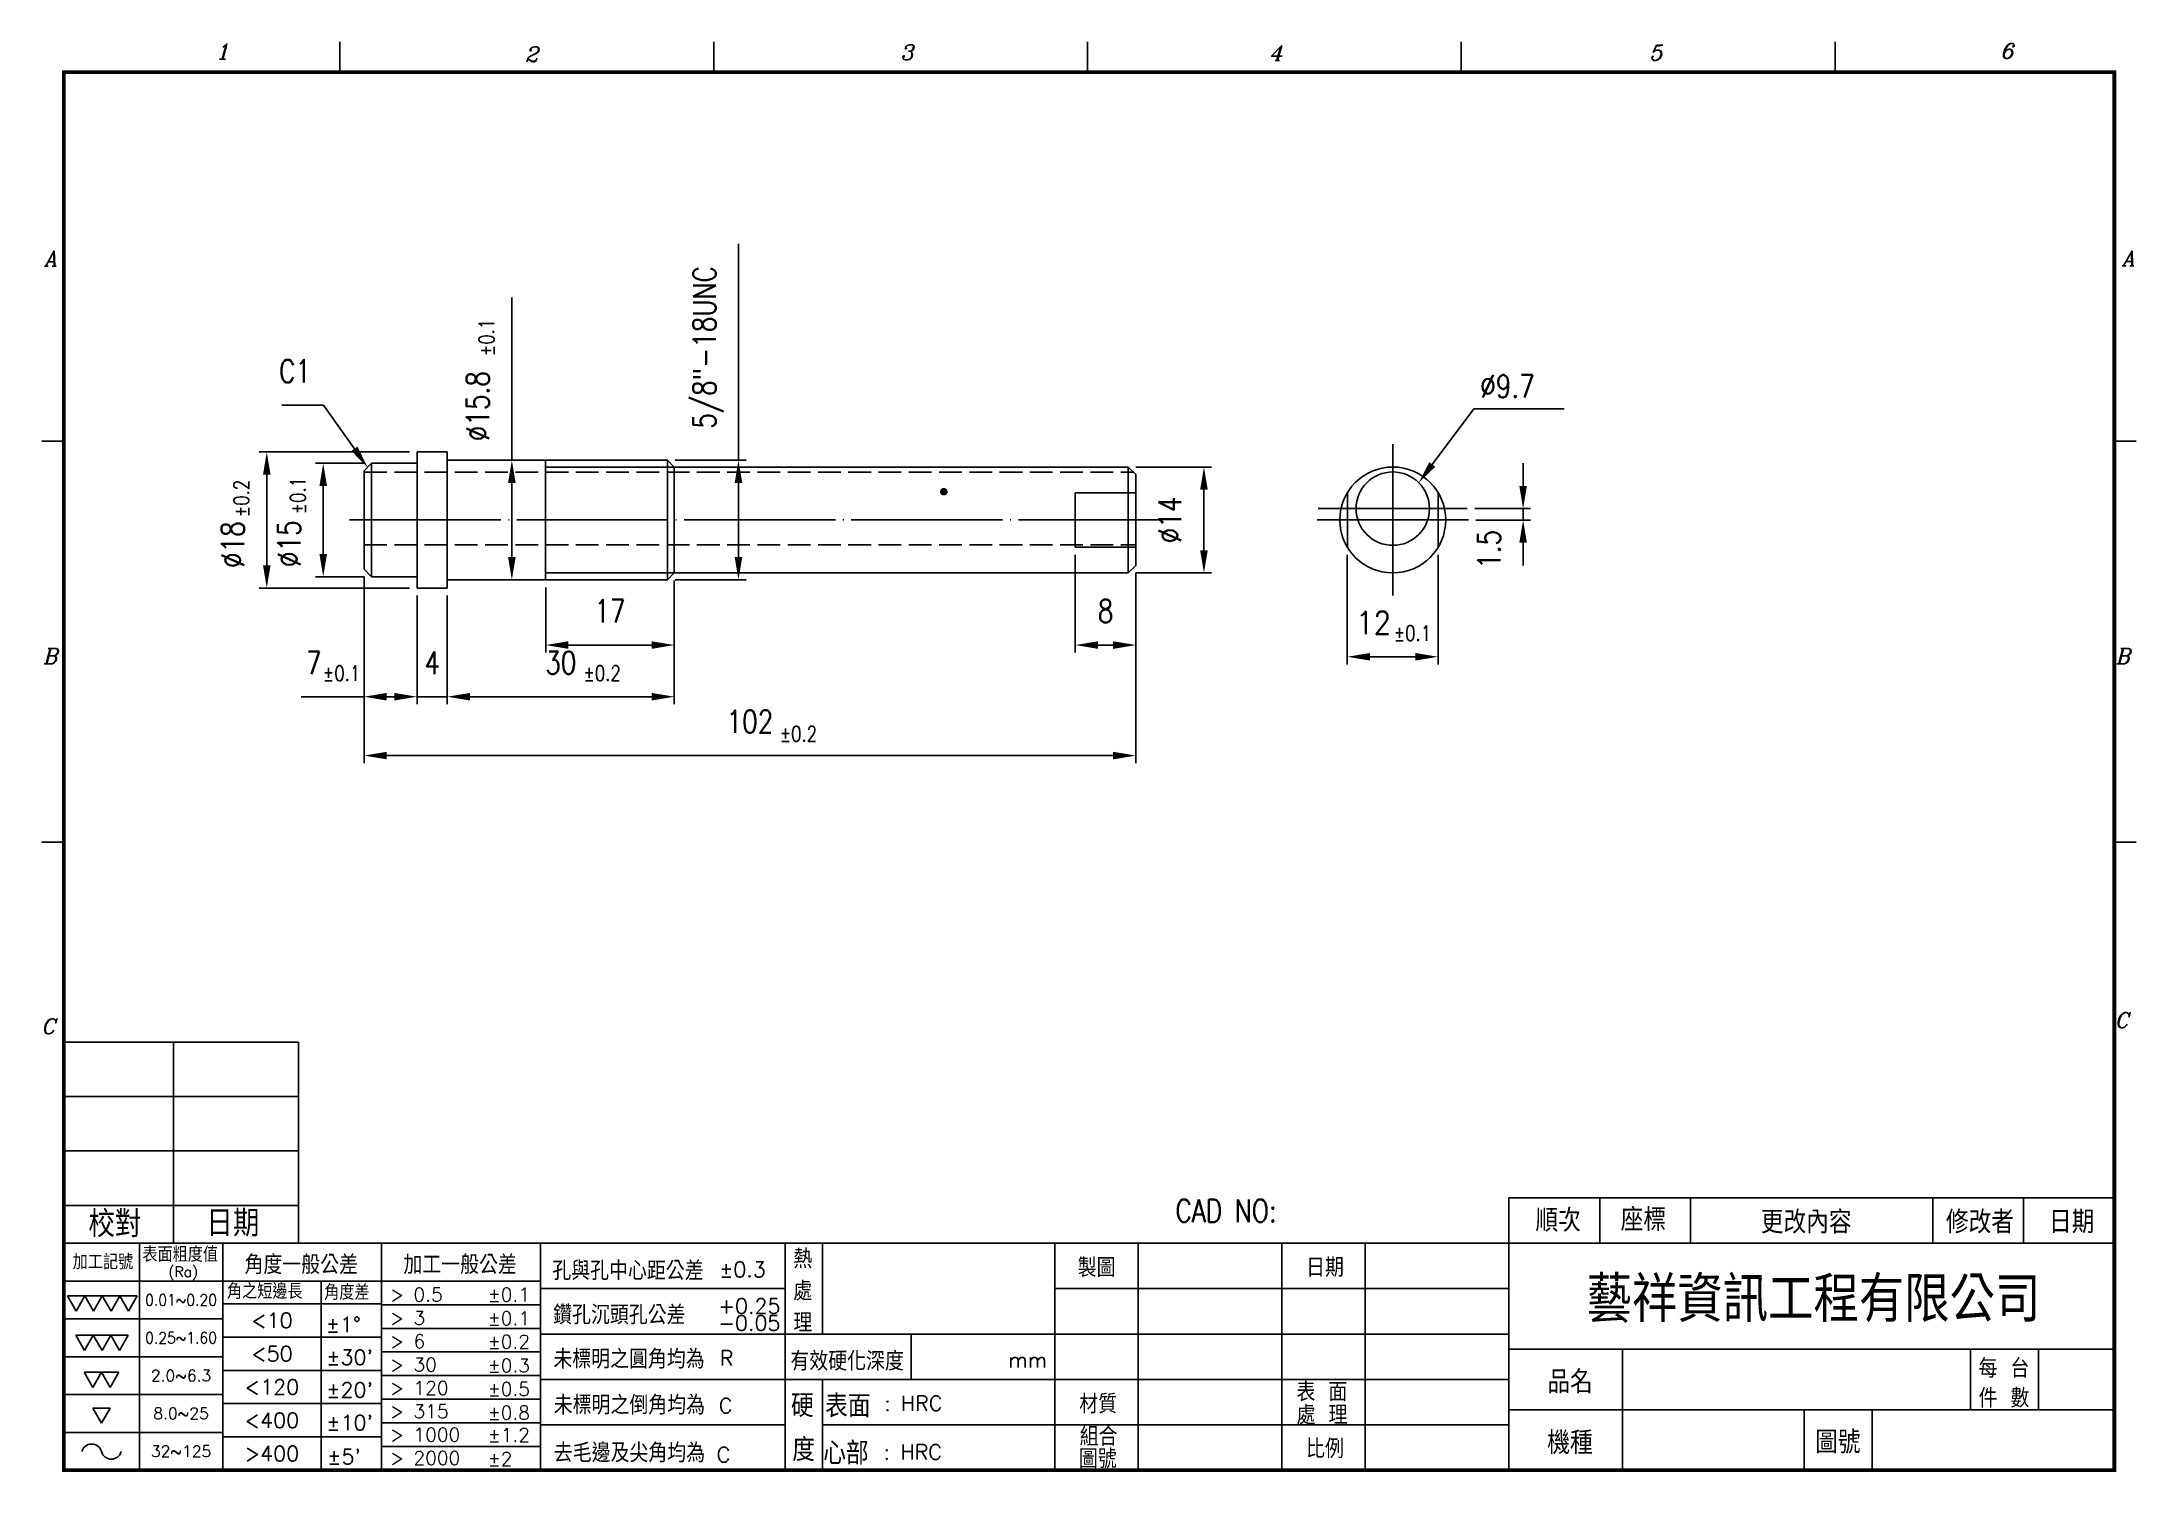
# Model space of a CAD drawing. Extents: x 1132 to 1408, y 337 to 526.
import ezdxf
from ezdxf.enums import TextEntityAlignment as Align

# ---------------------------------------------------------------- set-up
doc = ezdxf.new("R2010")
doc.units = 0
doc.header["$MEASUREMENT"] = 0
for name, pattern in [('CENTER', [22, 20, -1, 0, -1]), ('DASHED', [4, 3, -1]), ('THIN', [200000, 200000, 0])]:
    doc.linetypes.add(name, pattern=pattern)
doc.layers.get('0').update_dxf_attribs({"linetype": 'CONTINUOUS'})
doc.layers.get('DEFPOINTS').update_dxf_attribs({"linetype": 'CONTINUOUS'})
for name, color, linetype in [('13', 1, 'CONTINUOUS'), ('BORDER', 7, 'CONTINUOUS'), ('DIM', 2, 'CONTINUOUS'), ('SHEET', 7, 'CONTINUOUS'), ('TEXT', 4, 'CONTINUOUS')]:
    doc.layers.add(name, color=color, linetype=linetype)
doc.styles.add('CH', font='ROMANC.shx', dxfattribs={"oblique": 15, "bigfont": 'chineset.shx'})
doc.styles.add('CHINA', font='romans.shx', dxfattribs={"width": 0.9, "bigfont": 'chineset.shx'})
doc.styles.get("Standard").update_dxf_attribs({"font": 'SIMPLEX.shx', "width": 0.8, "bigfont": 'chineset.shx'})
doc.dimstyles.get("Standard").update_dxf_attribs({"dimtxt": 0.18, "dimasz": 0.18, "dimexe": 0.18, "dimexo": 0.0625, "dimgap": 0.09, "dimtad": 0, "dimtih": 1, "dimtoh": 1, "dimdec": 4, "dimzin": 0, "dimtxsty": 'STANDARD', "dimcen": 0.09, "dimazin": 3, "dimtfac": 1, "dimtdec": 4, "dimtofl": 0, "dimtmove": 0, "dimatfit": 3, "dimtolj": 1, "dimtzin": 0})

# ---------------------------------------------------------------- blocks, each defined once
blk = doc.blocks.new('*D0')
at = {"color": 0, "linetype": 'BYBLOCK'}
for p, q in [((1174.11, 470.35), (1167.71, 470.35)), ((1168.71, 458.35), (1168.71, 467.35)), ((1174.11, 455.35), (1167.71, 455.35))]:
    blk.add_line(p, q, dxfattribs=at)
for points in [[(1168.21, 467.35), (1169.21, 467.35), (1168.71, 470.35)], [(1168.21, 458.35), (1169.21, 458.35), (1168.71, 455.35)]]:
    blk.add_solid(points, dxfattribs=at)
at = {"layer": 'DEFPOINTS', "color": 0, "linetype": 'BYBLOCK'}
for p in [(1168.71, 470.35), (1175.11, 470.35), (1175.11, 455.35)]:
    blk.add_point(p, dxfattribs=at)
at = {"color": 0, "linetype": 'BYBLOCK', "width": 0.8}
blk.add_text('%%C15', height=3, rotation=90, dxfattribs=at).set_placement((1165.71, 459.71), align=Align.CENTER)
blk = doc.blocks.new('*D1')
at = {"color": 0, "linetype": 'BYBLOCK'}
for p, q in [((1180.11, 471.85), (1160.25, 471.85)), ((1161.25, 468.85), (1161.25, 456.85)), ((1180.11, 453.85), (1160.25, 453.85))]:
    blk.add_line(p, q, dxfattribs=at)
for points in [[(1160.75, 468.85), (1161.75, 468.85), (1161.25, 471.85)], [(1160.75, 456.85), (1161.75, 456.85), (1161.25, 453.85)]]:
    blk.add_solid(points, dxfattribs=at)
at = {"layer": 'DEFPOINTS', "color": 0, "linetype": 'BYBLOCK'}
for p in [(1181.11, 471.85), (1161.25, 453.85), (1181.11, 453.85)]:
    blk.add_point(p, dxfattribs=at)
at = {"color": 0, "linetype": 'BYBLOCK', "width": 0.8}
blk.add_text('%%c18', height=3, rotation=90, dxfattribs=at).set_placement((1158.25, 459.59), align=Align.CENTER)
blk = doc.blocks.new('SI-TOL')
at = {"width": 0.8}
blk.add_attdef('TOLPM', (0.03, -0.01), '', height=2.5, dxfattribs=at)
blk = doc.blocks.new('*D3')
at = {"color": 0, "linetype": 'BYBLOCK'}
for p, q in [((1193.93, 470.75), (1194.64, 470.75)), ((1193.64, 457.95), (1193.64, 467.75)), ((1193.93, 454.95), (1194.64, 454.95))]:
    blk.add_line(p, q, dxfattribs=at)
for points in [[(1193.14, 467.75), (1194.14, 467.75), (1193.64, 470.75)], [(1193.14, 457.95), (1194.14, 457.95), (1193.64, 454.95)]]:
    blk.add_solid(points, dxfattribs=at)
at = {"layer": 'DEFPOINTS', "color": 0, "linetype": 'BYBLOCK'}
for p in [(1192.93, 470.75), (1193.64, 470.75), (1192.93, 454.95)]:
    blk.add_point(p, dxfattribs=at)
at = {"color": 0, "linetype": 'BYBLOCK', "width": 0.8}
blk.add_text('%%c15.8', height=3, rotation=90, dxfattribs=at).set_placement((1190.64, 477.89), align=Align.CENTER)
blk = doc.blocks.new('*D4')
at = {"color": 0, "linetype": 'BYBLOCK'}
for p, q in [((1215.21, 470.75), (1224.59, 470.75)), ((1223.59, 467.75), (1223.59, 457.95)), ((1215.21, 454.95), (1224.59, 454.95))]:
    blk.add_line(p, q, dxfattribs=at)
for points in [[(1223.09, 467.75), (1224.09, 467.75), (1223.59, 470.75)], [(1223.09, 457.95), (1224.09, 457.95), (1223.59, 454.95)]]:
    blk.add_solid(points, dxfattribs=at)
at = {"layer": 'DEFPOINTS', "color": 0, "linetype": 'BYBLOCK'}
for p in [(1214.21, 470.75), (1214.21, 454.95), (1223.59, 454.95)]:
    blk.add_point(p, dxfattribs=at)
at = {"color": 0, "linetype": 'BYBLOCK', "width": 0.8}
blk.add_text('5/8"-18UNC', height=3, rotation=90, dxfattribs=at).set_placement((1220.59, 485.67), align=Align.CENTER)
blk = doc.blocks.new('*D5')
at = {"color": 0, "linetype": 'BYBLOCK'}
for p, q in [((1174.11, 455.35), (1174.11, 438.49)), ((1181.11, 452.85), (1181.11, 438.49)), ((1177.11, 439.49), (1178.11, 439.49))]:
    blk.add_line(p, q, dxfattribs=at)
for points in [[(1177.11, 439.99), (1177.11, 438.99), (1174.11, 439.49)], [(1178.11, 439.99), (1178.11, 438.99), (1181.11, 439.49)]]:
    blk.add_solid(points, dxfattribs=at)
at = {"layer": 'DEFPOINTS', "color": 0, "linetype": 'BYBLOCK'}
for p in [(1174.11, 456.35), (1181.11, 453.85), (1181.11, 439.49)]:
    blk.add_point(p, dxfattribs=at)
at = {"color": 0, "linetype": 'BYBLOCK', "width": 0.8}
blk.add_text('7', height=3, dxfattribs=at).set_placement((1167.47, 442.49), align=Align.CENTER)
blk = doc.blocks.new('*D6')
at = {"color": 0, "linetype": 'BYBLOCK'}
for p, q in [((1181.11, 452.85), (1181.11, 438.49)), ((1185.11, 452.85), (1185.11, 438.49)), ((1178.11, 439.49), (1175.11, 439.49)), ((1181.11, 439.49), (1185.11, 439.49)), ((1188.11, 439.49), (1191.11, 439.49))]:
    blk.add_line(p, q, dxfattribs=at)
for points in [[(1178.11, 439.99), (1178.11, 438.99), (1181.11, 439.49)], [(1188.11, 439.99), (1188.11, 438.99), (1185.11, 439.49)]]:
    blk.add_solid(points, dxfattribs=at)
at = {"layer": 'DEFPOINTS', "color": 0, "linetype": 'BYBLOCK'}
for p in [(1181.11, 453.85), (1185.11, 453.85), (1185.11, 439.49)]:
    blk.add_point(p, dxfattribs=at)
at = {"color": 0, "linetype": 'BYBLOCK', "width": 0.8}
blk.add_text('4', height=3, dxfattribs=at).set_placement((1183.11, 442.49), align=Align.CENTER)
blk = doc.blocks.new('*D7')
at = {"color": 0, "linetype": 'BYBLOCK'}
for p, q in [((1215.11, 454.85), (1215.11, 438.49)), ((1185.11, 452.85), (1185.11, 438.49)), ((1188.11, 439.49), (1212.11, 439.49))]:
    blk.add_line(p, q, dxfattribs=at)
for points in [[(1188.11, 439.99), (1188.11, 438.99), (1185.11, 439.49)], [(1212.11, 439.99), (1212.11, 438.99), (1215.11, 439.49)]]:
    blk.add_solid(points, dxfattribs=at)
at = {"layer": 'DEFPOINTS', "color": 0, "linetype": 'BYBLOCK'}
for p in [(1215.11, 455.85), (1185.11, 453.85), (1215.11, 439.49)]:
    blk.add_point(p, dxfattribs=at)
at = {"color": 0, "linetype": 'BYBLOCK', "width": 0.8}
blk.add_text('30', height=3, dxfattribs=at).set_placement((1200.11, 442.49), align=Align.CENTER)
blk = doc.blocks.new('*D8')
at = {"color": 0, "linetype": 'BYBLOCK'}
for p, q in [((1198.11, 453.95), (1198.11, 445.32)), ((1215.11, 454.85), (1215.11, 445.32)), ((1201.11, 446.32), (1212.11, 446.32))]:
    blk.add_line(p, q, dxfattribs=at)
for points in [[(1201.11, 446.82), (1201.11, 445.82), (1198.11, 446.32)], [(1212.11, 446.82), (1212.11, 445.82), (1215.11, 446.32)]]:
    blk.add_solid(points, dxfattribs=at)
at = {"layer": 'DEFPOINTS', "color": 0, "linetype": 'BYBLOCK'}
for p in [(1198.11, 454.95), (1215.11, 455.85), (1215.11, 446.32)]:
    blk.add_point(p, dxfattribs=at)
at = {"color": 0, "linetype": 'BYBLOCK', "width": 0.8}
blk.add_text('17', height=3, dxfattribs=at).set_placement((1206.61, 449.32), align=Align.CENTER)
blk = doc.blocks.new('*D9')
at = {"color": 0, "linetype": 'BYBLOCK'}
for p, q in [((1174.11, 455.35), (1174.11, 430.71)), ((1276.11, 455.85), (1276.11, 430.71)), ((1177.11, 431.71), (1273.11, 431.71))]:
    blk.add_line(p, q, dxfattribs=at)
for points in [[(1177.11, 432.21), (1177.11, 431.21), (1174.11, 431.71)], [(1273.11, 432.21), (1273.11, 431.21), (1276.11, 431.71)]]:
    blk.add_solid(points, dxfattribs=at)
at = {"layer": 'DEFPOINTS', "color": 0, "linetype": 'BYBLOCK'}
for p in [(1276.11, 456.85), (1174.11, 456.35), (1276.11, 431.71)]:
    blk.add_point(p, dxfattribs=at)
at = {"color": 0, "linetype": 'BYBLOCK', "width": 0.8}
blk.add_text('102', height=3, dxfattribs=at).set_placement((1225.11, 434.71), align=Align.CENTER)
blk = doc.blocks.new('*D10')
at = {"color": 0, "linetype": 'BYBLOCK'}
for p, q in [((1268.11, 458.25), (1268.11, 445.32)), ((1276.11, 455.85), (1276.11, 445.32)), ((1273.11, 446.32), (1271.11, 446.32))]:
    blk.add_line(p, q, dxfattribs=at)
for points in [[(1271.11, 446.82), (1271.11, 445.82), (1268.11, 446.32)], [(1273.11, 446.82), (1273.11, 445.82), (1276.11, 446.32)]]:
    blk.add_solid(points, dxfattribs=at)
at = {"layer": 'DEFPOINTS', "color": 0, "linetype": 'BYBLOCK'}
for p in [(1268.11, 459.25), (1276.11, 456.85), (1268.11, 446.32)]:
    blk.add_point(p, dxfattribs=at)
at = {"color": 0, "linetype": 'BYBLOCK', "width": 0.8}
blk.add_text('8', height=3, dxfattribs=at).set_placement((1272.11, 449.32), align=Align.CENTER)
blk = doc.blocks.new('*D11')
at = {"color": 0, "linetype": 'BYBLOCK'}
for p, q in [((1276.11, 469.85), (1286.11, 469.85)), ((1285.11, 466.85), (1285.11, 458.85)), ((1276.11, 455.85), (1286.11, 455.85))]:
    blk.add_line(p, q, dxfattribs=at)
for points in [[(1284.61, 466.85), (1285.61, 466.85), (1285.11, 469.85)], [(1284.61, 458.85), (1285.61, 458.85), (1285.11, 455.85)]]:
    blk.add_solid(points, dxfattribs=at)
at = {"layer": 'DEFPOINTS', "color": 0, "linetype": 'BYBLOCK'}
for p in [(1275.11, 469.85), (1275.11, 455.85), (1285.11, 455.85)]:
    blk.add_point(p, dxfattribs=at)
at = {"color": 0, "linetype": 'BYBLOCK', "width": 0.8}
blk.add_text('%%C14', height=3, rotation=90, dxfattribs=at).set_placement((1282.11, 462.85), align=Align.CENTER)
blk = doc.blocks.new('*D12')
at = {"color": 0, "linetype": 'BYBLOCK'}
for p, q in [((1327.29, 467.35), (1327.29, 470.35)), ((1320.9, 464.35), (1328.29, 464.35)), ((1321.06, 462.85), (1328.29, 462.85)), ((1327.29, 462.85), (1327.29, 464.35)), ((1327.29, 459.85), (1327.29, 456.85))]:
    blk.add_line(p, q, dxfattribs=at)
for points in [[(1326.79, 467.35), (1327.79, 467.35), (1327.29, 464.35)], [(1326.79, 459.85), (1327.79, 459.85), (1327.29, 462.85)]]:
    blk.add_solid(points, dxfattribs=at)
at = {"layer": 'DEFPOINTS', "color": 0, "linetype": 'BYBLOCK'}
for p in [(1319.9, 464.35), (1320.06, 462.85), (1327.29, 464.35)]:
    blk.add_point(p, dxfattribs=at)
at = {"color": 0, "linetype": 'BYBLOCK', "width": 0.8}
blk.add_text('1.5', height=3, rotation=90, dxfattribs=at).set_placement((1324.29, 458.97), align=Align.CENTER)
blk = doc.blocks.new('*D13')
at = {"color": 0, "linetype": 'BYBLOCK'}
for p, q in [((1304.06, 458.25), (1304.06, 443.77)), ((1316.06, 458.25), (1316.06, 443.77)), ((1307.06, 444.77), (1313.06, 444.77))]:
    blk.add_line(p, q, dxfattribs=at)
for points in [[(1307.06, 445.27), (1307.06, 444.27), (1304.06, 444.77)], [(1313.06, 445.27), (1313.06, 444.27), (1316.06, 444.77)]]:
    blk.add_solid(points, dxfattribs=at)
at = {"layer": 'DEFPOINTS', "color": 0, "linetype": 'BYBLOCK'}
for p in [(1304.06, 459.25), (1316.06, 459.25), (1316.06, 444.77)]:
    blk.add_point(p, dxfattribs=at)
at = {"color": 0, "linetype": 'BYBLOCK', "style": 'CHINA', "width": 0.9}
blk.add_text('12', height=3, dxfattribs=at).set_placement((1307.53, 447.77), align=Align.CENTER)
blk = doc.blocks.new('PARTREF')
at = {"const_width": 0.5}
blk.add_lwpolyline([(-0.25, 0, 1), (0.25, 0, 1)], format="xyb", close=True, dxfattribs=at)
at = {"color": 2, "flags": 1}
for tag, p in [('TAG5', (-16.09, -4.95)), ('TAG10', (-5.65, -5)), ('TAG15', (5.59, -4.74)), ('TAG4', (-16.09, -8.95)), ('TAG9', (-5.65, -9)), ('TAG14', (5.59, -8.74)), ('TAG3', (-16.09, -12.95)), ('TAG8', (-5.65, -13)), ('TAG13', (5.59, -12.74)), ('TAG2', (-16.09, -16.95)), ('TAG7', (-5.65, -17)), ('TAG12', (5.59, -16.74)), ('TAG1', (-16.09, -20.95)), ('TAG6', (-5.65, -21)), ('TAG11', (5.59, -20.74))]:
    blk.add_attdef(tag, p, '', height=2.5, dxfattribs=at)
blk = doc.blocks.new('NA4')
at = {"layer": 'SHEET'}
for p, q in [((-99, 78.4), (-99, 74.4)), ((-49.6, 78.4), (-49.6, 74.4)), ((-0.2, 78.4), (-0.2, 74.4)), ((49.2, 78.4), (49.2, 74.4)), ((98.6, 78.4), (98.6, 74.4)), ((-138.4, 25.6), (-135.5, 25.6)), ((138.39, 25.6), (135.5, 25.6)), ((-138.4, -27.4), (-135.5, -27.4)), ((138.39, -27.4), (135.5, -27.4)), ((-135.5, -53.8), (-104.49, -53.8)), ((-120.99, -80.4), (-120.99, -53.8)), ((-104.49, -80.4), (-104.49, -53.8)), ((-135.5, -61), (-104.49, -61)), ((-135.5, -68.2), (-104.49, -68.2)), ((55.5, -74.4), (135.5, -74.4)), ((55.5, -110.4), (55.5, -74.4)), ((67.5, -80.4), (67.5, -74.4)), ((79.5, -80.4), (79.5, -74.4)), ((111.5, -80.4), (111.5, -74.4)), ((123.5, -80.4), (123.5, -74.4)), ((-104.49, -75.4), (-135.5, -75.4)), ((-135.5, -80.4), (55.5, -80.4)), ((-125.5, -80.4), (-125.5, -110.4)), ((-114.5, -80.4), (-114.5, -110.4)), ((-93.5, -80.4), (-93.5, -110.4)), ((-72.5, -80.4), (-72.5, -110.4)), ((-40.16, -80.4), (-40.16, -110.4)), ((-35.22, -80.4), (-35.22, -92.4)), ((-4.5, -80.4), (-4.5, -110.4)), ((6.5, -80.4), (6.5, -110.4)), ((25.5, -80.4), (25.5, -110.4)), ((36.5, -80.4), (36.5, -110.4)), ((55.5, -80.4), (135.5, -80.4)), ((-135.5, -85.4), (-72.5, -85.4)), ((-101.5, -85.4), (-101.5, -110.4)), ((-128.1, -87.37), (-135.03, -87.37)), ((-133.88, -89.37), (-135.03, -87.37)), ((-133.88, -89.37), (-132.72, -87.37)), ((-131.57, -89.37), (-132.72, -87.37)), ((-131.57, -89.37), (-130.41, -87.37)), ((-129.26, -89.37), (-130.41, -87.37)), ((-129.26, -89.37), (-128.1, -87.37)), ((-126.94, -89.37), (-128.1, -87.37)), ((-125.79, -87.37), (-128.1, -87.37)), ((-126.94, -89.37), (-125.79, -87.37)), ((-114.5, -88.4), (-93.5, -88.4)), ((-93.5, -88.52), (-72.5, -88.52)), ((-72.5, -86.4), (-40.16, -86.4)), ((-4.5, -86.4), (55.5, -86.4)), ((-135.5, -90.4), (-114.5, -90.4)), ((-126.98, -92.56), (-133.91, -92.56)), ((-132.75, -94.56), (-133.91, -92.56)), ((-132.75, -94.56), (-131.6, -92.56)), ((-130.44, -94.56), (-131.6, -92.56)), ((-130.44, -94.56), (-129.29, -92.56)), ((-128.13, -94.56), (-129.29, -92.56)), ((-128.13, -94.56), (-126.98, -92.56)), ((-114.5, -92.8), (-93.5, -92.8)), ((-93.5, -91.65), (-72.5, -91.65)), ((-72.5, -92.4), (-29.27, -92.4)), ((-29.27, -92.4), (9.5, -92.4)), ((-23.52, -92.4), (-23.52, -98.4)), ((9.5, -92.4), (55.5, -92.4)), ((-135.5, -95.4), (-114.5, -95.4)), ((-93.5, -94.77), (-72.5, -94.77)), ((55.5, -94.4), (135.5, -94.4)), ((70.5, -110.4), (70.5, -94.4)), ((116.5, -102.4), (116.5, -94.4)), ((125.5, -102.4), (125.5, -94.4)), ((-128.21, -97.46), (-132.83, -97.46)), ((-131.68, -99.46), (-132.83, -97.46)), ((-131.68, -99.46), (-130.52, -97.46)), ((-129.37, -99.46), (-130.52, -97.46)), ((-129.37, -99.46), (-128.21, -97.46)), ((-114.5, -97.2), (-93.5, -97.2)), ((-93.5, -97.9), (-72.5, -97.9)), ((-72.5, -98.4), (-29.27, -98.4)), ((-35.22, -98.4), (-35.22, -110.4)), ((-29.27, -98.4), (9.5, -98.4)), ((9.5, -98.4), (55.5, -98.4)), ((-135.5, -100.4), (-114.5, -100.4)), ((-129.37, -102.19), (-131.68, -102.19)), ((-130.52, -104.19), (-131.68, -102.19)), ((-130.52, -104.19), (-129.37, -102.19)), ((-114.5, -101.6), (-93.5, -101.6)), ((-93.5, -101.03), (-72.5, -101.03)), ((55.5, -102.4), (135.5, -102.4)), ((94.5, -110.4), (94.5, -102.4)), ((103.5, -110.4), (103.5, -102.4)), ((-93.5, -104.15), (-72.5, -104.15)), ((-72.5, -104.4), (-40.16, -104.4)), ((-35.22, -104.4), (9.5, -104.4)), ((9.5, -104.4), (55.5, -104.4)), ((-135.5, -105.4), (-114.5, -105.4)), ((-114.5, -106), (-93.5, -106)), ((-93.5, -107.28), (-72.5, -107.28))]:
    blk.add_line(p, q, dxfattribs=at)
at = {"layer": 'SHEET', "const_width": 0.5}
blk.add_lwpolyline([(135.5, 74.4), (-135.5, 74.4), (-135.5, -110.4), (135.5, -110.4)], close=True, dxfattribs=at)
at = {"layer": 'SHEET'}
for centre, radius, start, end in [((-131.82, -108.29), 1.35, 14.8621, 165.1365), ((-129.22, -107.6), 1.34, 194.8621, 345.1365)]:
    blk.add_arc(centre, radius, start, end, dxfattribs=at)
at = {"layer": 'SHEET', "style": 'CH', "oblique": 15}
for s, p in [('1', (-115.42, 76.1)), ('2', (-74.56, 75.76)), ('3', (-24.96, 76.01)), ('4', (23.81, 75.93)), ('5', (74.02, 75.96)), ('6', (120.44, 76.19)), ('A', (-138.15, 48.76)), ('A', (136.45, 48.8)), ('B', (-138.26, -3.79)), ('B', (135.66, -3.79)), ('C', (-138.49, -52.73)), ('C', (135.54, -51.92))]:
    blk.add_text(s, height=2, dxfattribs=at).set_placement(p)
at = {"layer": 'SHEET', "style": 'CHINA'}
for s, height, p in [('校對', 3.5, (-132.25, -79.6)), ('日期', 3.5, (-116.65, -79.51)), ('%%P1%%D', 2, (-100.87, -92.15))]:
    blk.add_text(s, height=height, dxfattribs=at).set_placement(p)
at = {"layer": 'SHEET', "linetype": 'CONTINUOUS'}
for s, p in [('順次', (59, -78.87)), ('座標', (70.25, -78.78))]:
    blk.add_text(s, height=3, dxfattribs=at).set_placement(p)
at = {"layer": 'SHEET'}
for s, height, p in [('更改內容', 3, (94.78, -77.45)), ('修改者', 3, (117.74, -77.45)), ('日期', 3, (129.87, -77.45)), ('加工記號', 2, (-130.33, -82.76)), ('角度一般公差', 2.5, (-104.12, -83.1)), ('加工一般公差', 2.5, (-83.12, -83.1)), ('孔與孔中心距公差', 2.5, (-60.94, -83.89)), ('%%P0.3', 2, (-45.81, -83.87)), ('熱', 2.5, (-37.83, -82.34)), ('製圖', 2.5, (1, -83.49)), ('日期', 2.5, (31.18, -83.49)), ('處', 2.5, (-37.83, -86.59)), ('藝祥資訊工程有限公司', 6, (95.74, -87.54)), ('鑽孔沉頭孔公差', 2.5, (-62.08, -89.73)), ('+0.25', 2, (-44.9, -88.7)), ('-0.05', 2, (-44.91, -90.94)), ('理', 2.5, (-37.83, -90.84)), ('未標明之圓角均為', 2.5, (-60.8, -95.58)), ('R', 2, (-47.9, -95.58)), ('有效硬化深度', 2.5, (-31.97, -95.86)), ('mm', 2, (-8.1, -95.83)), ('每 台', 2.5, (120.92, -96.8)), ('2.0~6.3', 1.5, (-120, -97.9)), ('<120', 2, (-108, -99.4)), ('品名', 3, (63.57, -98.56)), ('件 數', 2.5, (120.92, -100.74)), ('8.0~25', 1.5, (-120, -102.9)), ('未標明之倒角均為', 2.5, (-60.75, -101.66)), ('C', 2, (-48.02, -101.86)), ('表面', 3, (-31.88, -101.77)), (': HRC', 2, (-23.23, -101.55)), ('材質', 2.5, (1.21, -101.52)), ('處 理', 2.5, (30.8, -102.97)), ('<400', 2, (-108, -103.8)), ('組合', 2.5, (1.27, -105.8)), ('機種', 3, (63.57, -106.62)), ('圖號', 3, (98.97, -106.54)), ('32~125', 1.5, (-120, -107.9)), ('>400', 2, (-108, -108.2)), ('去毛邊及尖角均為', 2.5, (-60.74, -107.98)), ('C', 2, (-48.31, -108.35)), ('心部', 3, (-32.13, -107.99)), (': HRC', 2, (-23.3, -107.99)), ('圖號', 2.5, (1.16, -108.77)), ('比例', 2.5, (31.18, -107.43))]:
    blk.add_text(s, height=height, dxfattribs=at).set_placement(p, align=Align.MIDDLE)
for s, height, p in [('表面粗度值', 2, (-125.11, -82.87)), ('(Ra)', 1.346, (-121.68, -84.84)), ('角之短邊長', 2, (-113.94, -87.75)), ('角度差', 2, (-101.09, -87.88)), ('> 0.5', 1.8, (-92.37, -88.08)), ('%%P0.1', 1.8, (-79.45, -88.08)), ('> 3', 1.8, (-92.37, -91.17)), ('%%P0.1', 1.8, (-79.45, -91.21)), ('> 6', 1.8, (-92.37, -94.25)), ('%%P0.2', 1.8, (-79.45, -94.33)), ("%%P30'", 2, (-100.81, -96.47)), ('> 30', 1.8, (-92.37, -97.34)), ('%%P0.3', 1.8, (-79.45, -97.46)), ("%%P20'", 2, (-100.81, -100.79)), ('> 120', 1.8, (-92.37, -100.42)), ('%%P0.5', 1.8, (-79.45, -100.58)), ('> 315', 1.8, (-92.37, -103.51)), ('%%P0.8', 1.8, (-79.45, -103.71)), ("%%P10'", 2, (-100.81, -105.11)), ('> 1000', 1.8, (-92.37, -106.6)), ('%%P1.2', 1.8, (-79.45, -106.63)), ("%%P5'", 2, (-100.69, -109.61)), ('> 2000', 1.8, (-92.37, -109.68)), ('%%P2', 1.8, (-79.45, -109.81))]:
    blk.add_text(s, height=height, dxfattribs=at).set_placement(p)
at = {"layer": 'SHEET', "width": 0.9}
for s, p in [('0.01~0.20', (-120, -87.9)), ('0.25~1.60', (-120, -92.9))]:
    blk.add_text(s, height=1.5, dxfattribs=at).set_placement(p, align=Align.MIDDLE)
at = {"layer": 'SHEET', "style": 'CHINA'}
for s, height, p in [('<10', 2, (-108, -90.6)), ('<50', 2, (-108, -95)), ('表 面', 2.5, (30.77, -99.93)), ('硬', 3, (-37.89, -101.8)), ('度', 3, (-37.72, -107.53))]:
    blk.add_text(s, height=height, dxfattribs=at).set_placement(p, align=Align.MIDDLE)
blk = doc.blocks.new('NA4TZT')
at = {"layer": 'TEXT', "width": 0.8}
blk.add_text('CAD NO:', height=3, dxfattribs=at).set_placement((11.43, -77.6))
at = {"layer": 'TEXT', "linetype": 'CONTINUOUS', "style": 'CHINA'}
for tag, height, p in [('CHECK3', 2.24, (-128.25, -57.4)), ('CDATE3', 1.57, (-112.75, -57.2)), ('CHECK2', 2.24, (-128.24, -64.6)), ('CDATE2', 1.57, (-112.74, -64.4)), ('CHECK1', 2.24, (-128.24, -71.8)), ('CDATE1', 1.57, (-112.74, -71.8))]:
    blk.add_attdef(tag, text='', height=height, dxfattribs=at).set_placement(p, align=Align.MIDDLE)
at = {"layer": 'TEXT', "style": 'CHINA', "width": 0.8}
for tag, p in [('DWGNO_C', (68.22, -71.82)), ('DRAWING_C', (93.53, -71.82)), ('DATE_C', (118.28, -71.82))]:
    blk.add_attdef(tag, p, '', height=3, dxfattribs=at)
for tag, height, p in [('CADNO', 3, (43.43, -77.93)), ('DRAWER', 3, (15.46, -84.99)), ('DATE1', 3, (45.37, -84.74)), ('DWGNAME', 4, (94, -100.55)), ('QTY', 3, (130.71, -100.31)), ('MATERIAL', 3, (16.19, -102.74)), ('TYPE', 3, (81.08, -108.09)), ('DWGNO', 3, (120.02, -108.09)), ('SCALE', 3, (45.61, -108.58))]:
    blk.add_attdef(tag, text='', height=height, dxfattribs=at).set_placement(p, align=Align.CENTER)

msp = doc.modelspace()

# ---------------------------------------------------------------- linework, layer by layer
at = {"layer": '13', "color": 7, "linetype": 'CONTINUOUS'}
for p, q in [((1181.1076, 471.85388), (1185.1076, 471.85388)), ((1181.1076, 453.85388), (1181.1076, 471.85388)), ((1185.1076, 471.85388), (1185.1076, 453.85388)), ((1185.1076, 470.75388), (1214.2076, 470.75388)), ((1198.1076, 470.75388), (1198.1076, 454.95388)), ((1214.2076, 470.75388), (1215.1076, 469.85388)), ((1174.1076, 469.35388), (1175.1076, 470.35388)), ((1174.1076, 469.35388), (1174.1076, 456.35388)), ((1181.1076, 470.35388), (1175.1076, 470.35388)), ((1215.1076, 455.85388), (1215.1076, 469.85388)), ((1215.1076, 469.85388), (1275.1076, 469.85388)), ((1275.1076, 469.85388), (1276.1076, 468.85388)), ((1275.1076, 469.85388), (1275.1076, 455.85388)), ((1276.1076, 468.85388), (1276.1076, 456.85388)), ((1268.1076, 466.45943), (1268.1076, 459.24833)), ((1276.1076, 466.45943), (1268.1076, 466.45943)), ((1304.06409, 466.45943), (1304.06409, 459.24833)), ((1316.06409, 466.45943), (1316.06409, 459.24833)), ((1276.1076, 459.24833), (1268.1076, 459.24833)), ((1275.1076, 455.85388), (1276.1076, 456.85388)), ((1174.1076, 456.35388), (1175.1076, 455.35388)), ((1175.1076, 455.35388), (1181.1076, 455.35388)), ((1185.1076, 454.95388), (1214.2076, 454.95388)), ((1214.2076, 454.95388), (1215.1076, 455.85388)), ((1275.1076, 455.85388), (1215.1076, 455.85388)), ((1185.1076, 453.85388), (1181.1076, 453.85388))]:
    msp.add_line(p, q, dxfattribs=at)
at = {"layer": '13', "color": 4, "linetype": 'THIN'}
for p, q in [((1214.2076, 454.95388), (1214.2076, 470.75388)), ((1175.1076, 470.35388), (1175.1076, 455.35388)), ((1198.1076, 469.85388), (1215.1076, 469.85388)), ((1198.1076, 455.85388), (1215.1076, 455.85388))]:
    msp.add_line(p, q, dxfattribs=at)
at = {"layer": '13', "color": 1, "linetype": 'CENTER'}
for p, q in [((1310.06409, 472.85388), (1310.06409, 452.85388)), ((1172.19907, 462.85388), (1279.00776, 462.85388)), ((1300.06409, 462.85388), (1320.06409, 462.85388)), ((1300.2267, 464.35388), (1319.90149, 464.35388))]:
    msp.add_line(p, q, dxfattribs=at)
at = {"layer": '13', "color": 3, "linetype": 'DASHED'}
for p, q in [((1174.1076, 469.15388), (1275.8076, 469.15388)), ((1174.1076, 459.55388), (1276.1076, 459.55388))]:
    msp.add_line(p, q, dxfattribs=at)
at = {"layer": '13', "color": 7, "linetype": 'CONTINUOUS'}
for centre, radius in [((1310.06409, 462.85388), 7), ((1310.06409, 464.35388), 4.85)]:
    msp.add_circle(centre, radius, dxfattribs=at)
at = {"layer": 'DIM', "linetype": 'CONTINUOUS'}
for p, q in [((1223.59071, 470.75388), (1223.59071, 499.33701)), ((1193.64192, 470.75388), (1193.64192, 492.26806)), ((1168.73401, 478.03435), (1163.24173, 478.03435)), ((1172.83318, 472.26246), (1168.73401, 478.03435)), ((1315.29033, 470.18611), (1320.78397, 477.52287)), ((1320.78397, 477.52287), (1332.73387, 477.52287)), ((1174.1076, 439.48655), (1165.81548, 439.48655))]:
    msp.add_line(p, q, dxfattribs=at)
for points in [[(1173.24083, 472.55198), (1172.42552, 471.97295), (1174.57026, 469.81654)], [(1315.69057, 469.88642), (1314.8901, 470.4858), (1313.4922, 467.78471)]]:
    msp.add_solid(points, dxfattribs=at)

# ---------------------------------------------------------------- block references
at = {"linetype": 'CONTINUOUS'}
msp.add_blockref('PARTREF', (1250.73005, 466.59125), dxfattribs=at)
at = {"layer": 'BORDER', "linetype": 'CONTINUOUS'}
for name in ['NA4', 'NA4TZT']:
    msp.add_blockref(name, (1269.92372, 447.64969), dxfattribs=at)
at = {"layer": 'DIM', "linetype": 'CONTINUOUS', "xscale": 0.8, "yscale": 0.8, "zscale": 0.8, "rotation": 90}
for p, values in [((1191.28374, 484.49221), {'TOLPM': '%%p0.1'}), ((1158.87992, 463.19757), {'TOLPM': '%%p0.2'}), ((1166.3486, 463.57072), {'TOLPM': '%%p0.1'})]:
    msp.add_blockref('SI-TOL', p, dxfattribs=at).add_auto_attribs(values)
at = {"layer": 'DIM', "linetype": 'CONTINUOUS', "xscale": 0.8, "yscale": 0.8, "zscale": 0.8}
for p, values in [((1310.17095, 446.90822), {'TOLPM': '%%p0.1'}), ((1168.64529, 441.60723), {'TOLPM': '%%p0.1'}), ((1203.07461, 441.60723), {'TOLPM': '%%p0.2'}), ((1229.0145, 433.59575), {'TOLPM': '%%p0.2'})]:
    msp.add_blockref('SI-TOL', p, dxfattribs=at).add_auto_attribs(values)

# ---------------------------------------------------------------- texts
at = {"layer": 'DIM', "linetype": 'CONTINUOUS', "width": 0.8}
msp.add_text('C1', height=3, dxfattribs=at).set_placement((1167.09184, 481.03435), align=Align.RIGHT)
msp.add_text('%%c9.7', height=3, rotation=360, dxfattribs=at).set_placement((1321.62084, 479.02287))

# ---------------------------------------------------------------- dimensions: what is measured, and where the dimension line sits
at = {"layer": 'DIM', "linetype": 'CONTINUOUS'}
for base, p1, p2, text, picture, middle in [((1223.59071, 454.95388), (1214.2076, 470.75388), (1214.2076, 454.95388), '5/8"-18UNC', '*D4', (1220.59071, 485.67037)), ((1193.64192, 470.75388), (1192.93446, 454.95388), (1192.93446, 470.75388), '%%c15.8', '*D3', (1190.64192, 477.89452)), ((1161.245, 453.85388), (1181.1076, 471.85388), (1181.1076, 453.85388), '%%c18', '*D1', (1158.245, 459.59055)), ((1168.71369, 470.35388), (1175.1076, 455.35388), (1175.1076, 470.35388), '%%C15', '*D0', (1165.71369, 459.71493))]:
    dim = msp.add_linear_dim(base=base, p1=p1, p2=p2, angle=90, text=text, dimstyle='Standard', dxfattribs=at)
    dim.commit()
    dim.dimension.update_dxf_attribs({"geometry": picture, "text_midpoint": middle, "dimtype": 128})
dim = msp.add_linear_dim(base=(1285.10545, 455.85388), p1=(1275.1076, 469.85388), p2=(1275.1076, 455.85388), angle=90, text='%%C14', dimstyle='Standard', dxfattribs=at)
dim.commit()
dim.dimension.update_dxf_attribs({"geometry": '*D11', "text_midpoint": (1282.10545, 462.85388)})
dim = msp.add_linear_dim(base=(1327.2924, 464.35388), p1=(1320.06409, 462.85388), p2=(1319.90149, 464.35388), angle=90, dimstyle='Standard', dxfattribs=at)
dim.commit()
dim.dimension.update_dxf_attribs({"geometry": '*D12', "text_midpoint": (1324.2924, 458.97246), "dimtype": 128})
for base, p1, p2, picture, middle in [((1276.1076, 431.7107), (1174.1076, 456.35388), (1276.1076, 456.85388), '*D9', (1225.1076, 434.7107)), ((1268.1076, 446.31987), (1276.1076, 456.85388), (1268.1076, 459.24833), '*D10', (1272.1076, 449.31987)), ((1215.1076, 439.48655), (1185.1076, 453.85388), (1215.1076, 455.85388), '*D7', (1200.1076, 442.48655)), ((1215.1076, 446.31987), (1198.1076, 454.95388), (1215.1076, 455.85388), '*D8', (1206.6076, 449.31987)), ((1185.1076, 439.48655), (1181.1076, 453.85388), (1185.1076, 453.85388), '*D6', (1183.1076, 442.48655))]:
    dim = msp.add_linear_dim(base=base, p1=p1, p2=p2, dimstyle='Standard', dxfattribs=at)
    dim.commit()
    dim.dimension.update_dxf_attribs({"geometry": picture, "text_midpoint": middle})
for base, p1, p2, picture, middle in [((1316.06409, 444.77218), (1304.06409, 459.24833), (1316.06409, 459.24833), '*D13', (1307.53023, 447.77218)), ((1181.1076, 439.48655), (1174.1076, 456.35388), (1181.1076, 453.85388), '*D5', (1167.4662, 442.48655))]:
    dim = msp.add_linear_dim(base=base, p1=p1, p2=p2, dimstyle='Standard', dxfattribs=at)
    dim.commit()
    dim.dimension.update_dxf_attribs({"geometry": picture, "text_midpoint": middle, "dimtype": 128})

doc.saveas('drawing.dxf')
